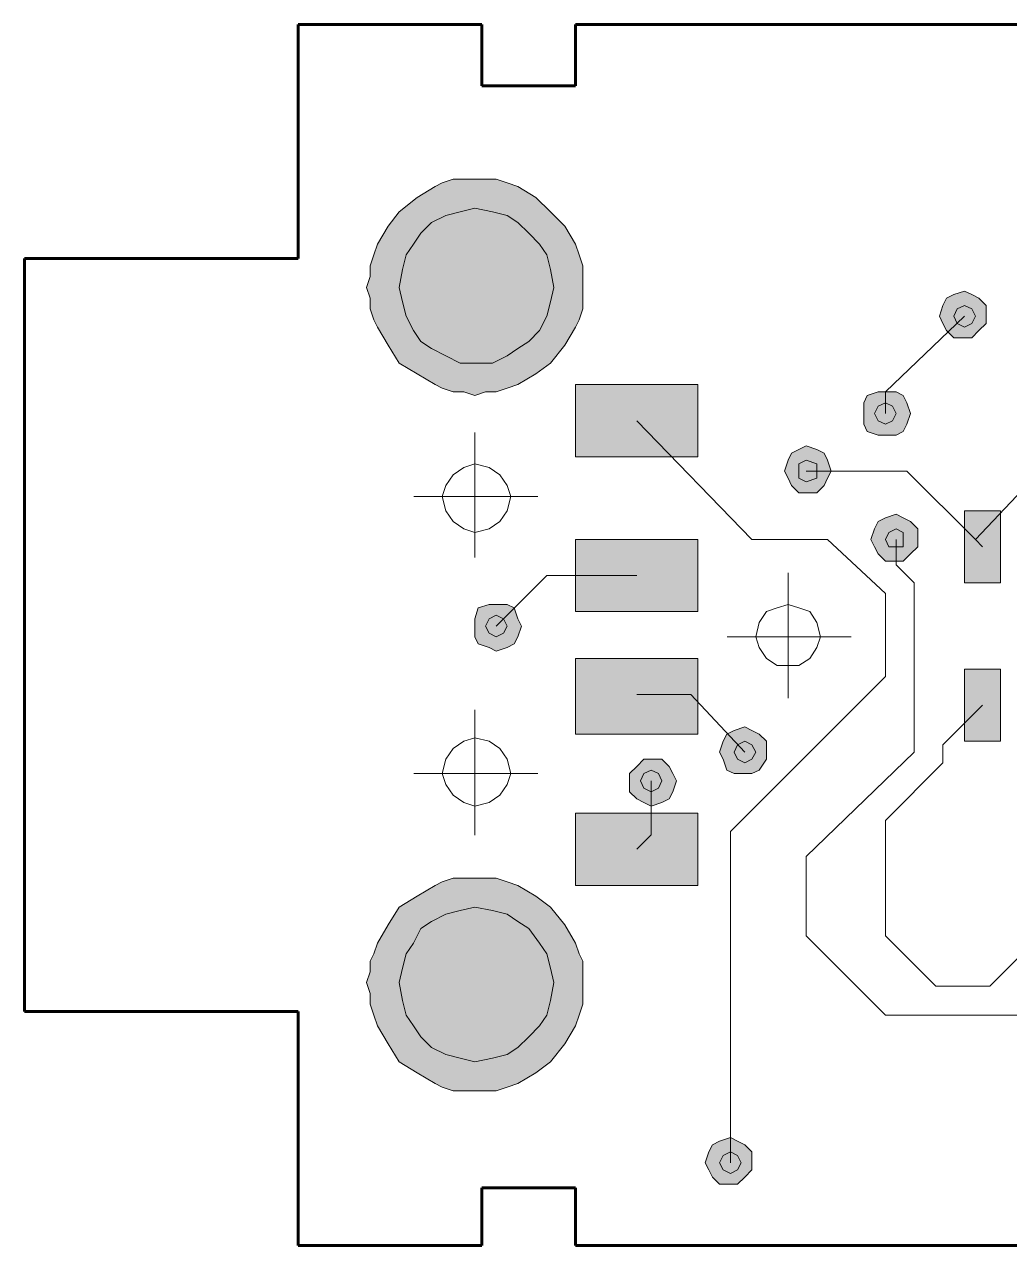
# Model space of a CAD drawing. Header units: millimetres. Extents: x 146 to 808, y 127 to 512.
# Drawn here: x 145.8 to 237, y 399.1 to 512.1 of the extents above; entities that cross this region are included whole.
import ezdxf

# ---------------------------------------------------------------- set-up
doc = ezdxf.new("R2010")
doc.units = ezdxf.units.MM
doc.layers.add('H', color=7, linetype='Continuous', lineweight=100)
doc.layers.add('P', color=250, linetype='Continuous', lineweight=100)

msp = doc.modelspace()

# ---------------------------------------------------------------- hatches: boundary and pattern name
at = {"layer": 'H', "linetype": 'Continuous', "lineweight": 5}
for points in [[(197.51, 487.77), (197.51, 486.77), (197.51, 485.77), (197.17, 484.77), (196.84, 484.1), (195.84, 482.43), (194.51, 480.77), (193.17, 479.77), (191.51, 478.77), (190.51, 478.43), (189.51, 478.1), (188.51, 478.1), (187.51, 477.77), (186.51, 478.1), (185.51, 478.1), (184.51, 478.43), (183.84, 478.77), (182.17, 479.77), (180.51, 480.77), (179.51, 482.43), (178.51, 484.1), (178.17, 484.77), (177.84, 485.77), (177.84, 486.77), (177.51, 487.77), (177.84, 488.77), (177.84, 489.77), (178.17, 490.77), (178.51, 491.77), (179.51, 493.43), (180.51, 494.77), (182.17, 496.1), (183.84, 497.1), (184.51, 497.43), (185.51, 497.77), (186.51, 497.77), (187.51, 497.77), (188.51, 497.77), (189.51, 497.77), (190.51, 497.43), (191.51, 497.1), (193.17, 496.1), (194.51, 494.77), (195.84, 493.43), (196.84, 491.77), (197.17, 490.77), (197.51, 489.77), (197.51, 488.77)], [(234.84, 485.1), (234.84, 484.43), (234.17, 483.77), (233.51, 483.1), (232.84, 483.1), (231.84, 483.1), (231.17, 483.77), (230.84, 484.43), (230.51, 485.1), (230.84, 486.1), (231.17, 486.77), (231.84, 487.1), (232.84, 487.43), (233.51, 487.1), (234.17, 486.77), (234.84, 486.1)], [(196.84, 478.77), (208.17, 478.77), (208.17, 472.1), (196.84, 472.1)], [(227.84, 476.1), (227.51, 475.1), (227.17, 474.43), (226.51, 474.1), (225.51, 474.1), (224.84, 474.1), (223.84, 474.43), (223.51, 475.1), (223.51, 476.1), (223.51, 477.1), (223.84, 477.77), (224.84, 478.1), (225.51, 478.1), (226.51, 478.1), (227.17, 477.77), (227.51, 477.1)], [(220.51, 470.77), (220.17, 470.1), (219.84, 469.43), (219.17, 468.77), (218.17, 468.77), (217.51, 468.77), (216.84, 469.43), (216.51, 470.1), (216.17, 470.77), (216.51, 471.77), (216.84, 472.43), (217.51, 472.77), (218.17, 473.1), (219.17, 472.77), (219.84, 472.43), (220.17, 471.77)], [(228.51, 464.43), (228.51, 463.77), (227.84, 463.1), (227.17, 462.43), (226.51, 462.43), (225.51, 462.43), (224.84, 463.1), (224.51, 463.77), (224.17, 464.43), (224.51, 465.43), (224.84, 466.1), (225.51, 466.43), (226.51, 466.77), (227.17, 466.43), (227.84, 466.1), (228.51, 465.43)], [(232.84, 467.1), (236.17, 467.1), (236.17, 460.43), (232.84, 460.43)], [(196.84, 464.43), (208.17, 464.43), (208.17, 457.77), (196.84, 457.77)], [(191.84, 456.43), (191.51, 455.43), (191.17, 454.77), (190.51, 454.43), (189.51, 454.1), (188.84, 454.43), (187.84, 454.77), (187.51, 455.43), (187.51, 456.43), (187.51, 457.1), (187.84, 458.1), (188.84, 458.43), (189.51, 458.43), (190.51, 458.43), (191.17, 458.1), (191.51, 457.1)], [(196.84, 453.43), (208.17, 453.43), (208.17, 446.43), (196.84, 446.43)], [(232.84, 452.43), (236.17, 452.43), (236.17, 445.77), (232.84, 445.77)], [(214.51, 444.77), (214.51, 444.1), (213.84, 443.1), (213.17, 442.77), (212.51, 442.77), (211.51, 442.77), (210.84, 443.1), (210.51, 444.1), (210.17, 444.77), (210.51, 445.77), (210.84, 446.43), (211.51, 446.77), (212.51, 447.1), (213.17, 446.77), (213.84, 446.43), (214.51, 445.77)], [(206.17, 442.1), (205.84, 441.1), (205.51, 440.43), (204.84, 440.1), (203.84, 439.77), (203.17, 440.1), (202.51, 440.43), (201.84, 441.1), (201.84, 442.1), (201.84, 442.77), (202.51, 443.43), (203.17, 444.1), (203.84, 444.1), (204.84, 444.1), (205.51, 443.43), (205.84, 442.77)], [(196.84, 439.1), (208.17, 439.1), (208.17, 432.43), (196.84, 432.43)], [(197.51, 423.43), (197.51, 422.43), (197.51, 421.43), (197.17, 420.43), (196.84, 419.43), (195.84, 417.77), (194.51, 416.1), (193.17, 415.1), (191.51, 414.1), (190.51, 413.77), (189.51, 413.43), (188.51, 413.43), (187.51, 413.43), (186.51, 413.43), (185.51, 413.43), (184.51, 413.77), (183.84, 414.1), (182.17, 415.1), (180.51, 416.1), (179.51, 417.77), (178.51, 419.43), (178.17, 420.43), (177.84, 421.43), (177.84, 422.43), (177.51, 423.43), (177.84, 424.43), (177.84, 425.43), (178.17, 426.1), (178.51, 427.1), (179.51, 428.77), (180.51, 430.43), (182.17, 431.43), (183.84, 432.43), (184.51, 432.77), (185.51, 433.1), (186.51, 433.1), (187.51, 433.1), (188.51, 433.1), (189.51, 433.1), (190.51, 432.77), (191.51, 432.43), (193.17, 431.43), (194.51, 430.43), (195.84, 428.77), (196.84, 427.1), (197.17, 426.1), (197.51, 425.43), (197.51, 424.43)], [(213.17, 406.77), (213.17, 406.1), (212.51, 405.43), (211.84, 404.77), (211.17, 404.77), (210.17, 404.77), (209.51, 405.43), (209.17, 406.1), (208.84, 406.77), (209.17, 407.77), (209.51, 408.43), (210.17, 408.77), (211.17, 409.1), (211.84, 408.77), (212.51, 408.43), (213.17, 407.77)]]:
    msp.add_hatch(color=250, dxfattribs=at).paths.add_polyline_path(points)
h = msp.add_hatch(color=250, dxfattribs=at)
h.set_gradient(color1=(255, 255, 255))
h.paths.add_polyline_path([(194.84, 487.77), (194.51, 486.43), (194.17, 485.1), (193.51, 483.77), (192.51, 482.77), (191.51, 482.1), (190.51, 481.43), (189.17, 480.77), (187.51, 480.77), (186.17, 480.77), (184.84, 481.43), (183.51, 482.1), (182.51, 482.77), (181.84, 483.77), (181.17, 485.1), (180.84, 486.43), (180.51, 487.77), (180.84, 489.43), (181.17, 490.77), (181.84, 491.77), (182.51, 492.77), (183.51, 493.77), (184.84, 494.43), (186.17, 494.77), (187.51, 495.1), (189.17, 494.77), (190.51, 494.43), (191.51, 493.77), (192.51, 492.77), (193.51, 491.77), (194.17, 490.77), (194.51, 489.43)])
h = msp.add_hatch(color=250, dxfattribs=at)
h.set_gradient(color1=(255, 255, 255))
h.paths.add_polyline_path([(233.84, 485.1), (233.51, 484.43), (232.84, 484.1), (232.17, 484.43), (231.84, 485.1), (232.17, 485.77), (232.84, 486.1), (233.51, 485.77)])
h = msp.add_hatch(color=250, dxfattribs=at)
h.set_gradient(color1=(255, 255, 255))
h.paths.add_polyline_path([(226.51, 476.1), (226.17, 475.43), (225.51, 475.1), (224.84, 475.43), (224.51, 476.1), (224.84, 476.77), (225.51, 477.1), (226.17, 476.77)])
h = msp.add_hatch(color=250, dxfattribs=at)
h.set_gradient(color1=(255, 255, 255))
h.paths.add_polyline_path([(219.17, 470.77), (219.17, 470.1), (218.17, 469.77), (217.51, 470.1), (217.51, 470.77), (217.51, 471.43), (218.17, 471.77), (219.17, 471.43)])
h = msp.add_hatch(color=250, dxfattribs=at)
h.set_gradient(color1=(255, 255, 255))
h.paths.add_polyline_path([(227.17, 464.43), (227.17, 463.77), (226.51, 463.77), (225.84, 463.77), (225.51, 464.43), (225.84, 465.1), (226.51, 465.43), (227.17, 465.1)])
h = msp.add_hatch(color=250, dxfattribs=at)
h.set_gradient(color1=(255, 255, 255))
h.paths.add_polyline_path([(190.51, 456.43), (190.17, 455.77), (189.51, 455.43), (188.84, 455.77), (188.51, 456.43), (188.84, 457.1), (189.51, 457.43), (190.17, 457.1)])
h = msp.add_hatch(color=250, dxfattribs=at)
h.set_gradient(color1=(255, 255, 255))
h.paths.add_polyline_path([(213.51, 444.77), (213.17, 444.1), (212.51, 443.77), (211.84, 444.1), (211.51, 444.77), (211.84, 445.43), (212.51, 445.77), (213.17, 445.43)])
h = msp.add_hatch(color=250, dxfattribs=at)
h.set_gradient(color1=(255, 255, 255))
h.paths.add_polyline_path([(204.84, 442.1), (204.51, 441.43), (203.84, 441.1), (203.17, 441.43), (202.84, 442.1), (203.17, 442.77), (203.84, 443.1), (204.51, 442.77)])
h = msp.add_hatch(color=250, dxfattribs=at)
h.set_gradient(color1=(255, 255, 255))
h.paths.add_polyline_path([(194.84, 423.43), (194.51, 421.77), (194.17, 420.43), (193.51, 419.43), (192.51, 418.43), (191.51, 417.43), (190.51, 416.77), (189.17, 416.43), (187.51, 416.1), (186.17, 416.43), (184.84, 416.77), (183.51, 417.43), (182.51, 418.43), (181.84, 419.43), (181.17, 420.43), (180.84, 421.77), (180.51, 423.43), (180.84, 424.77), (181.17, 426.1), (181.84, 427.1), (182.51, 428.43), (183.51, 429.1), (184.84, 429.77), (186.17, 430.1), (187.51, 430.43), (189.17, 430.1), (190.51, 429.77), (191.51, 429.1), (192.51, 428.43), (193.51, 427.1), (194.17, 426.1), (194.51, 424.77)])
h = msp.add_hatch(color=250, dxfattribs=at)
h.set_gradient(color1=(255, 255, 255))
h.paths.add_polyline_path([(212.17, 406.77), (211.84, 406.1), (211.17, 405.77), (210.51, 406.1), (210.17, 406.77), (210.51, 407.43), (211.17, 407.77), (211.84, 407.43)])

# ---------------------------------------------------------------- linework, layer by layer
at = {"lineweight": 5}
for p, q in [((187.51, 474.35), (187.51, 462.76)), ((193.36, 468.43), (181.87, 468.43)), ((216.51, 461.35), (216.51, 449.76)), ((222.36, 455.43), (210.87, 455.43)), ((187.51, 448.69), (187.51, 437.09)), ((193.36, 442.77), (181.87, 442.77))]:
    msp.add_line(p, q, dxfattribs=at)
at = {"layer": 'P', "color": 250, "linetype": 'Continuous', "lineweight": 60}
for points in [[(188.17, 512.1), (171.17, 512.1)], [(171.17, 512.1), (171.17, 490.43)], [(188.17, 506.43), (188.17, 512.1)], [(412.17, 512.1), (196.84, 512.1)], [(196.84, 512.1), (196.84, 506.43)], [(196.84, 506.43), (188.17, 506.43)], [(145.84, 490.43), (145.84, 420.77)], [(145.84, 490.43), (171.17, 490.43)], [(145.84, 420.77), (171.17, 420.77)], [(171.17, 420.77), (171.17, 399.1)], [(196.84, 404.43), (188.17, 404.43)], [(188.17, 399.1), (188.17, 404.43)], [(196.84, 404.43), (196.84, 399.1)], [(171.17, 399.1), (188.17, 399.1)], [(196.84, 399.1), (412.17, 399.1)]]:
    msp.add_lwpolyline(points, dxfattribs=at)
at = {"layer": 'P', "color": 250, "linetype": 'Continuous', "lineweight": 5}
for points in [[(197.51, 487.77), (197.51, 486.77), (197.51, 485.77), (197.17, 484.77), (196.84, 484.1), (195.84, 482.43), (194.51, 480.77), (193.17, 479.77), (191.51, 478.77), (190.51, 478.43), (189.51, 478.1), (188.51, 478.1), (187.51, 477.77), (186.51, 478.1), (185.51, 478.1), (184.51, 478.43), (183.84, 478.77), (182.17, 479.77), (180.51, 480.77), (179.51, 482.43), (178.51, 484.1), (178.17, 484.77), (177.84, 485.77), (177.84, 486.77), (177.51, 487.77), (177.84, 488.77), (177.84, 489.77), (178.17, 490.77), (178.51, 491.77), (179.51, 493.43), (180.51, 494.77), (182.17, 496.1), (183.84, 497.1), (184.51, 497.43), (185.51, 497.77), (186.51, 497.77), (187.51, 497.77), (188.51, 497.77), (189.51, 497.77), (190.51, 497.43), (191.51, 497.1), (193.17, 496.1), (194.51, 494.77), (195.84, 493.43), (196.84, 491.77), (197.17, 490.77), (197.51, 489.77), (197.51, 488.77), (197.51, 487.77)], [(194.84, 487.77), (194.51, 486.43), (194.17, 485.1), (193.51, 483.77), (192.51, 482.77), (191.51, 482.1), (190.51, 481.43), (189.17, 480.77), (187.51, 480.77), (186.17, 480.77), (184.84, 481.43), (183.51, 482.1), (182.51, 482.77), (181.84, 483.77), (181.17, 485.1), (180.84, 486.43), (180.51, 487.77), (180.84, 489.43), (181.17, 490.77), (181.84, 491.77), (182.51, 492.77), (183.51, 493.77), (184.84, 494.43), (186.17, 494.77), (187.51, 495.1), (189.17, 494.77), (190.51, 494.43), (191.51, 493.77), (192.51, 492.77), (193.51, 491.77), (194.17, 490.77), (194.51, 489.43), (194.84, 487.77)], [(234.84, 485.1), (234.84, 484.43), (234.17, 483.77), (233.51, 483.1), (232.84, 483.1), (231.84, 483.1), (231.17, 483.77), (230.84, 484.43), (230.51, 485.1), (230.84, 486.1), (231.17, 486.77), (231.84, 487.1), (232.84, 487.43), (233.51, 487.1), (234.17, 486.77), (234.84, 486.1), (234.84, 485.1)], [(233.84, 485.1), (233.51, 484.43), (232.84, 484.1), (232.17, 484.43), (231.84, 485.1), (232.17, 485.77), (232.84, 486.1), (233.51, 485.77), (233.84, 485.1)], [(225.51, 478.1), (232.84, 485.1)], [(196.84, 478.77), (208.17, 478.77), (208.17, 472.1), (196.84, 472.1), (196.84, 478.77)], [(227.84, 476.1), (227.51, 475.1), (227.17, 474.43), (226.51, 474.1), (225.51, 474.1), (224.84, 474.1), (223.84, 474.43), (223.51, 475.1), (223.51, 476.1), (223.51, 477.1), (223.84, 477.77), (224.84, 478.1), (225.51, 478.1), (226.51, 478.1), (227.17, 477.77), (227.51, 477.1), (227.84, 476.1)], [(225.51, 476.1), (225.51, 478.1)], [(226.51, 476.1), (226.17, 475.43), (225.51, 475.1), (224.84, 475.43), (224.51, 476.1), (224.84, 476.77), (225.51, 477.1), (226.17, 476.77), (226.51, 476.1)], [(202.51, 475.43), (213.17, 464.43)], [(220.51, 470.77), (220.17, 470.1), (219.84, 469.43), (219.17, 468.77), (218.17, 468.77), (217.51, 468.77), (216.84, 469.43), (216.51, 470.1), (216.17, 470.77), (216.51, 471.77), (216.84, 472.43), (217.51, 472.77), (218.17, 473.1), (219.17, 472.77), (219.84, 472.43), (220.17, 471.77), (220.51, 470.77)], [(190.84, 468.43), (190.51, 467.1), (189.84, 466.1), (188.84, 465.43), (187.51, 465.1), (186.51, 465.43), (185.51, 466.1), (184.84, 467.1), (184.51, 468.43), (184.84, 469.43), (185.51, 470.43), (186.51, 471.1), (187.51, 471.43), (188.84, 471.1), (189.84, 470.43), (190.51, 469.43), (190.84, 468.43)], [(190.84, 468.43), (190.51, 467.1), (189.84, 466.1), (188.84, 465.43), (187.51, 465.1), (186.51, 465.43), (185.51, 466.1), (184.84, 467.1), (184.51, 468.43), (184.84, 469.43), (185.51, 470.43), (186.51, 471.1), (187.51, 471.43), (188.84, 471.1), (189.84, 470.43), (190.51, 469.43), (190.84, 468.43)], [(219.17, 470.77), (219.17, 470.1), (218.17, 469.77), (217.51, 470.1), (217.51, 470.77), (217.51, 471.43), (218.17, 471.77), (219.17, 471.43), (219.17, 470.77)], [(218.17, 470.77), (227.51, 470.77)], [(227.51, 470.77), (233.84, 464.43)], [(239.84, 470.77), (233.84, 464.43)], [(228.51, 464.43), (228.51, 463.77), (227.84, 463.1), (227.17, 462.43), (226.51, 462.43), (225.51, 462.43), (224.84, 463.1), (224.51, 463.77), (224.17, 464.43), (224.51, 465.43), (224.84, 466.1), (225.51, 466.43), (226.51, 466.77), (227.17, 466.43), (227.84, 466.1), (228.51, 465.43), (228.51, 464.43)], [(232.84, 467.1), (236.17, 467.1), (236.17, 460.43), (232.84, 460.43), (232.84, 467.1)], [(196.84, 464.43), (208.17, 464.43), (208.17, 457.77), (196.84, 457.77), (196.84, 464.43)], [(213.17, 464.43), (220.17, 464.43)], [(220.17, 464.43), (225.51, 459.43)], [(227.17, 464.43), (227.17, 463.77), (226.51, 463.77), (225.84, 463.77), (225.51, 464.43), (225.84, 465.1), (226.51, 465.43), (227.17, 465.1), (227.17, 464.43)], [(226.51, 464.43), (226.51, 462.1)], [(233.84, 464.43), (234.51, 463.77)], [(194.17, 461.1), (189.51, 456.43)], [(202.51, 461.1), (194.17, 461.1)], [(226.51, 462.1), (228.17, 460.43)], [(228.17, 460.43), (228.17, 444.77)], [(225.51, 459.43), (225.51, 451.77)], [(191.84, 456.43), (191.51, 455.43), (191.17, 454.77), (190.51, 454.43), (189.51, 454.1), (188.84, 454.43), (187.84, 454.77), (187.51, 455.43), (187.51, 456.43), (187.51, 457.1), (187.84, 458.1), (188.84, 458.43), (189.51, 458.43), (190.51, 458.43), (191.17, 458.1), (191.51, 457.1), (191.84, 456.43)], [(219.51, 455.43), (219.17, 454.43), (218.51, 453.43), (217.51, 452.77), (216.51, 452.77), (215.51, 452.77), (214.51, 453.43), (213.84, 454.43), (213.51, 455.43), (213.84, 456.77), (214.51, 457.77), (215.51, 458.1), (216.51, 458.43), (217.51, 458.1), (218.51, 457.77), (219.17, 456.77), (219.51, 455.43)], [(219.51, 455.43), (219.17, 454.43), (218.51, 453.43), (217.51, 452.77), (216.51, 452.77), (215.51, 452.77), (214.51, 453.43), (213.84, 454.43), (213.51, 455.43), (213.84, 456.77), (214.51, 457.77), (215.51, 458.1), (216.51, 458.43), (217.51, 458.1), (218.51, 457.77), (219.17, 456.77), (219.51, 455.43)], [(190.51, 456.43), (190.17, 455.77), (189.51, 455.43), (188.84, 455.77), (188.51, 456.43), (188.84, 457.1), (189.51, 457.43), (190.17, 457.1), (190.51, 456.43)], [(196.84, 453.43), (208.17, 453.43), (208.17, 446.43), (196.84, 446.43), (196.84, 453.43)], [(232.84, 452.43), (236.17, 452.43), (236.17, 445.77), (232.84, 445.77), (232.84, 452.43)], [(225.51, 451.77), (211.17, 437.43)], [(202.51, 450.1), (207.51, 450.1)], [(207.51, 450.1), (212.51, 444.77)], [(234.51, 449.1), (230.84, 445.43)], [(214.51, 444.77), (214.51, 444.1), (213.84, 443.1), (213.17, 442.77), (212.51, 442.77), (211.51, 442.77), (210.84, 443.1), (210.51, 444.1), (210.17, 444.77), (210.51, 445.77), (210.84, 446.43), (211.51, 446.77), (212.51, 447.1), (213.17, 446.77), (213.84, 446.43), (214.51, 445.77), (214.51, 444.77)], [(190.84, 442.77), (190.51, 441.77), (189.84, 440.77), (188.84, 440.1), (187.51, 439.77), (186.51, 440.1), (185.51, 440.77), (184.84, 441.77), (184.51, 442.77), (184.84, 444.1), (185.51, 445.1), (186.51, 445.77), (187.51, 446.1), (188.84, 445.77), (189.84, 445.1), (190.51, 444.1), (190.84, 442.77)], [(190.84, 442.77), (190.51, 441.77), (189.84, 440.77), (188.84, 440.1), (187.51, 439.77), (186.51, 440.1), (185.51, 440.77), (184.84, 441.77), (184.51, 442.77), (184.84, 444.1), (185.51, 445.1), (186.51, 445.77), (187.51, 446.1), (188.84, 445.77), (189.84, 445.1), (190.51, 444.1), (190.84, 442.77)], [(213.51, 444.77), (213.17, 444.1), (212.51, 443.77), (211.84, 444.1), (211.51, 444.77), (211.84, 445.43), (212.51, 445.77), (213.17, 445.43), (213.51, 444.77)], [(230.84, 445.43), (230.84, 443.77)], [(206.17, 442.1), (205.84, 441.1), (205.51, 440.43), (204.84, 440.1), (203.84, 439.77), (203.17, 440.1), (202.51, 440.43), (201.84, 441.1), (201.84, 442.1), (201.84, 442.77), (202.51, 443.43), (203.17, 444.1), (203.84, 444.1), (204.84, 444.1), (205.51, 443.43), (205.84, 442.77), (206.17, 442.1)], [(228.17, 444.77), (218.17, 435.1)], [(204.84, 442.1), (204.51, 441.43), (203.84, 441.1), (203.17, 441.43), (202.84, 442.1), (203.17, 442.77), (203.84, 443.1), (204.51, 442.77), (204.84, 442.1)], [(230.84, 443.77), (225.51, 438.43)], [(203.84, 437.1), (203.84, 442.1)], [(196.84, 439.1), (208.17, 439.1), (208.17, 432.43), (196.84, 432.43), (196.84, 439.1)], [(211.17, 437.43), (211.17, 406.77)], [(225.51, 438.43), (225.51, 427.77)], [(202.51, 435.77), (203.84, 437.1)], [(218.17, 435.1), (218.17, 427.77)], [(197.51, 423.43), (197.51, 422.43), (197.51, 421.43), (197.17, 420.43), (196.84, 419.43), (195.84, 417.77), (194.51, 416.1), (193.17, 415.1), (191.51, 414.1), (190.51, 413.77), (189.51, 413.43), (188.51, 413.43), (187.51, 413.43), (186.51, 413.43), (185.51, 413.43), (184.51, 413.77), (183.84, 414.1), (182.17, 415.1), (180.51, 416.1), (179.51, 417.77), (178.51, 419.43), (178.17, 420.43), (177.84, 421.43), (177.84, 422.43), (177.51, 423.43), (177.84, 424.43), (177.84, 425.43), (178.17, 426.1), (178.51, 427.1), (179.51, 428.77), (180.51, 430.43), (182.17, 431.43), (183.84, 432.43), (184.51, 432.77), (185.51, 433.1), (186.51, 433.1), (187.51, 433.1), (188.51, 433.1), (189.51, 433.1), (190.51, 432.77), (191.51, 432.43), (193.17, 431.43), (194.51, 430.43), (195.84, 428.77), (196.84, 427.1), (197.17, 426.1), (197.51, 425.43), (197.51, 424.43), (197.51, 423.43)], [(194.84, 423.43), (194.51, 421.77), (194.17, 420.43), (193.51, 419.43), (192.51, 418.43), (191.51, 417.43), (190.51, 416.77), (189.17, 416.43), (187.51, 416.1), (186.17, 416.43), (184.84, 416.77), (183.51, 417.43), (182.51, 418.43), (181.84, 419.43), (181.17, 420.43), (180.84, 421.77), (180.51, 423.43), (180.84, 424.77), (181.17, 426.1), (181.84, 427.1), (182.51, 428.43), (183.51, 429.1), (184.84, 429.77), (186.17, 430.1), (187.51, 430.43), (189.17, 430.1), (190.51, 429.77), (191.51, 429.1), (192.51, 428.43), (193.51, 427.1), (194.17, 426.1), (194.51, 424.77), (194.84, 423.43)], [(218.17, 427.77), (225.51, 420.43)], [(225.51, 427.77), (230.17, 423.1)], [(235.17, 423.1), (239.84, 427.77)], [(230.17, 423.1), (235.17, 423.1)], [(225.51, 420.43), (261.51, 420.43)], [(213.17, 406.77), (213.17, 406.1), (212.51, 405.43), (211.84, 404.77), (211.17, 404.77), (210.17, 404.77), (209.51, 405.43), (209.17, 406.1), (208.84, 406.77), (209.17, 407.77), (209.51, 408.43), (210.17, 408.77), (211.17, 409.1), (211.84, 408.77), (212.51, 408.43), (213.17, 407.77), (213.17, 406.77)], [(212.17, 406.77), (211.84, 406.1), (211.17, 405.77), (210.51, 406.1), (210.17, 406.77), (210.51, 407.43), (211.17, 407.77), (211.84, 407.43), (212.17, 406.77)]]:
    msp.add_lwpolyline(points, dxfattribs=at)

doc.saveas('drawing.dxf')
